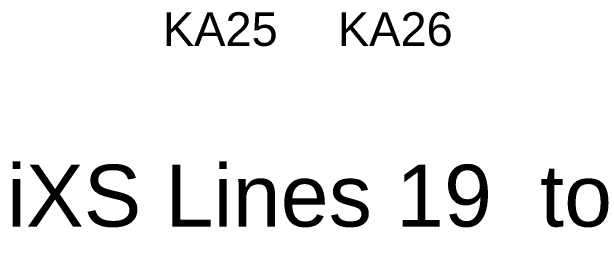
# Model space of a CAD drawing. Header units: millimetres. Extents: x -5342268 to 3537477, y -592557 to 852398.
# Drawn here: x -1169628 to -45877, y -592557 to -147724 of the extents above; entities that cross this region are included whole.
import ezdxf

# ---------------------------------------------------------------- set-up
doc = ezdxf.new("R2010")
doc.units = ezdxf.units.MM
doc.layers.get('0').update_dxf_attribs({"lineweight": 0})
doc.layers.add('TITLE_BLOCK', color=7, linetype='Continuous')
doc.styles.get("Standard").update_dxf_attribs({"font": 'arial.ttf'})

# ---------------------------------------------------------------- blocks, each defined once
blk = doc.blocks.new('REVDATE')
at = {"color": 40, "true_color": 0xf8d731, "flags": 8}
for tag, p in [('REVDATE', (0, 12.125)), ('FNAME', (0, 6.221)), ('USER', (0, 0))]:
    blk.add_attdef(tag, p, '', height=4.95, dxfattribs=at)

msp = doc.modelspace()

# ---------------------------------------------------------------- block references
at = {"layer": 'TITLE_BLOCK', "color": 3}
ref = msp.add_blockref('REVDATE', (-5355761, -557036), dxfattribs=dict(at, xscale=23790.37058310957, yscale=23790.37058310957, zscale=23790.37058310957))
ref.add_attrib('FNAME', '___KakanuiXS Lines 19  to 46 - KA Series Lines_____My working copy.dwg', (-2011447, -557036), dxfattribs={"color": 40, "true_color": 0xf8d731, "height": 117762.33})

# ---------------------------------------------------------------- texts
at = {"color": 7, "lineweight": 0}
for s, p in [('KA25', (-882217, -212675)), ('KA26', (-549050, -212675))]:
    msp.add_text(s, height=63997, dxfattribs=at).set_placement(p)

doc.saveas('drawing.dxf')
